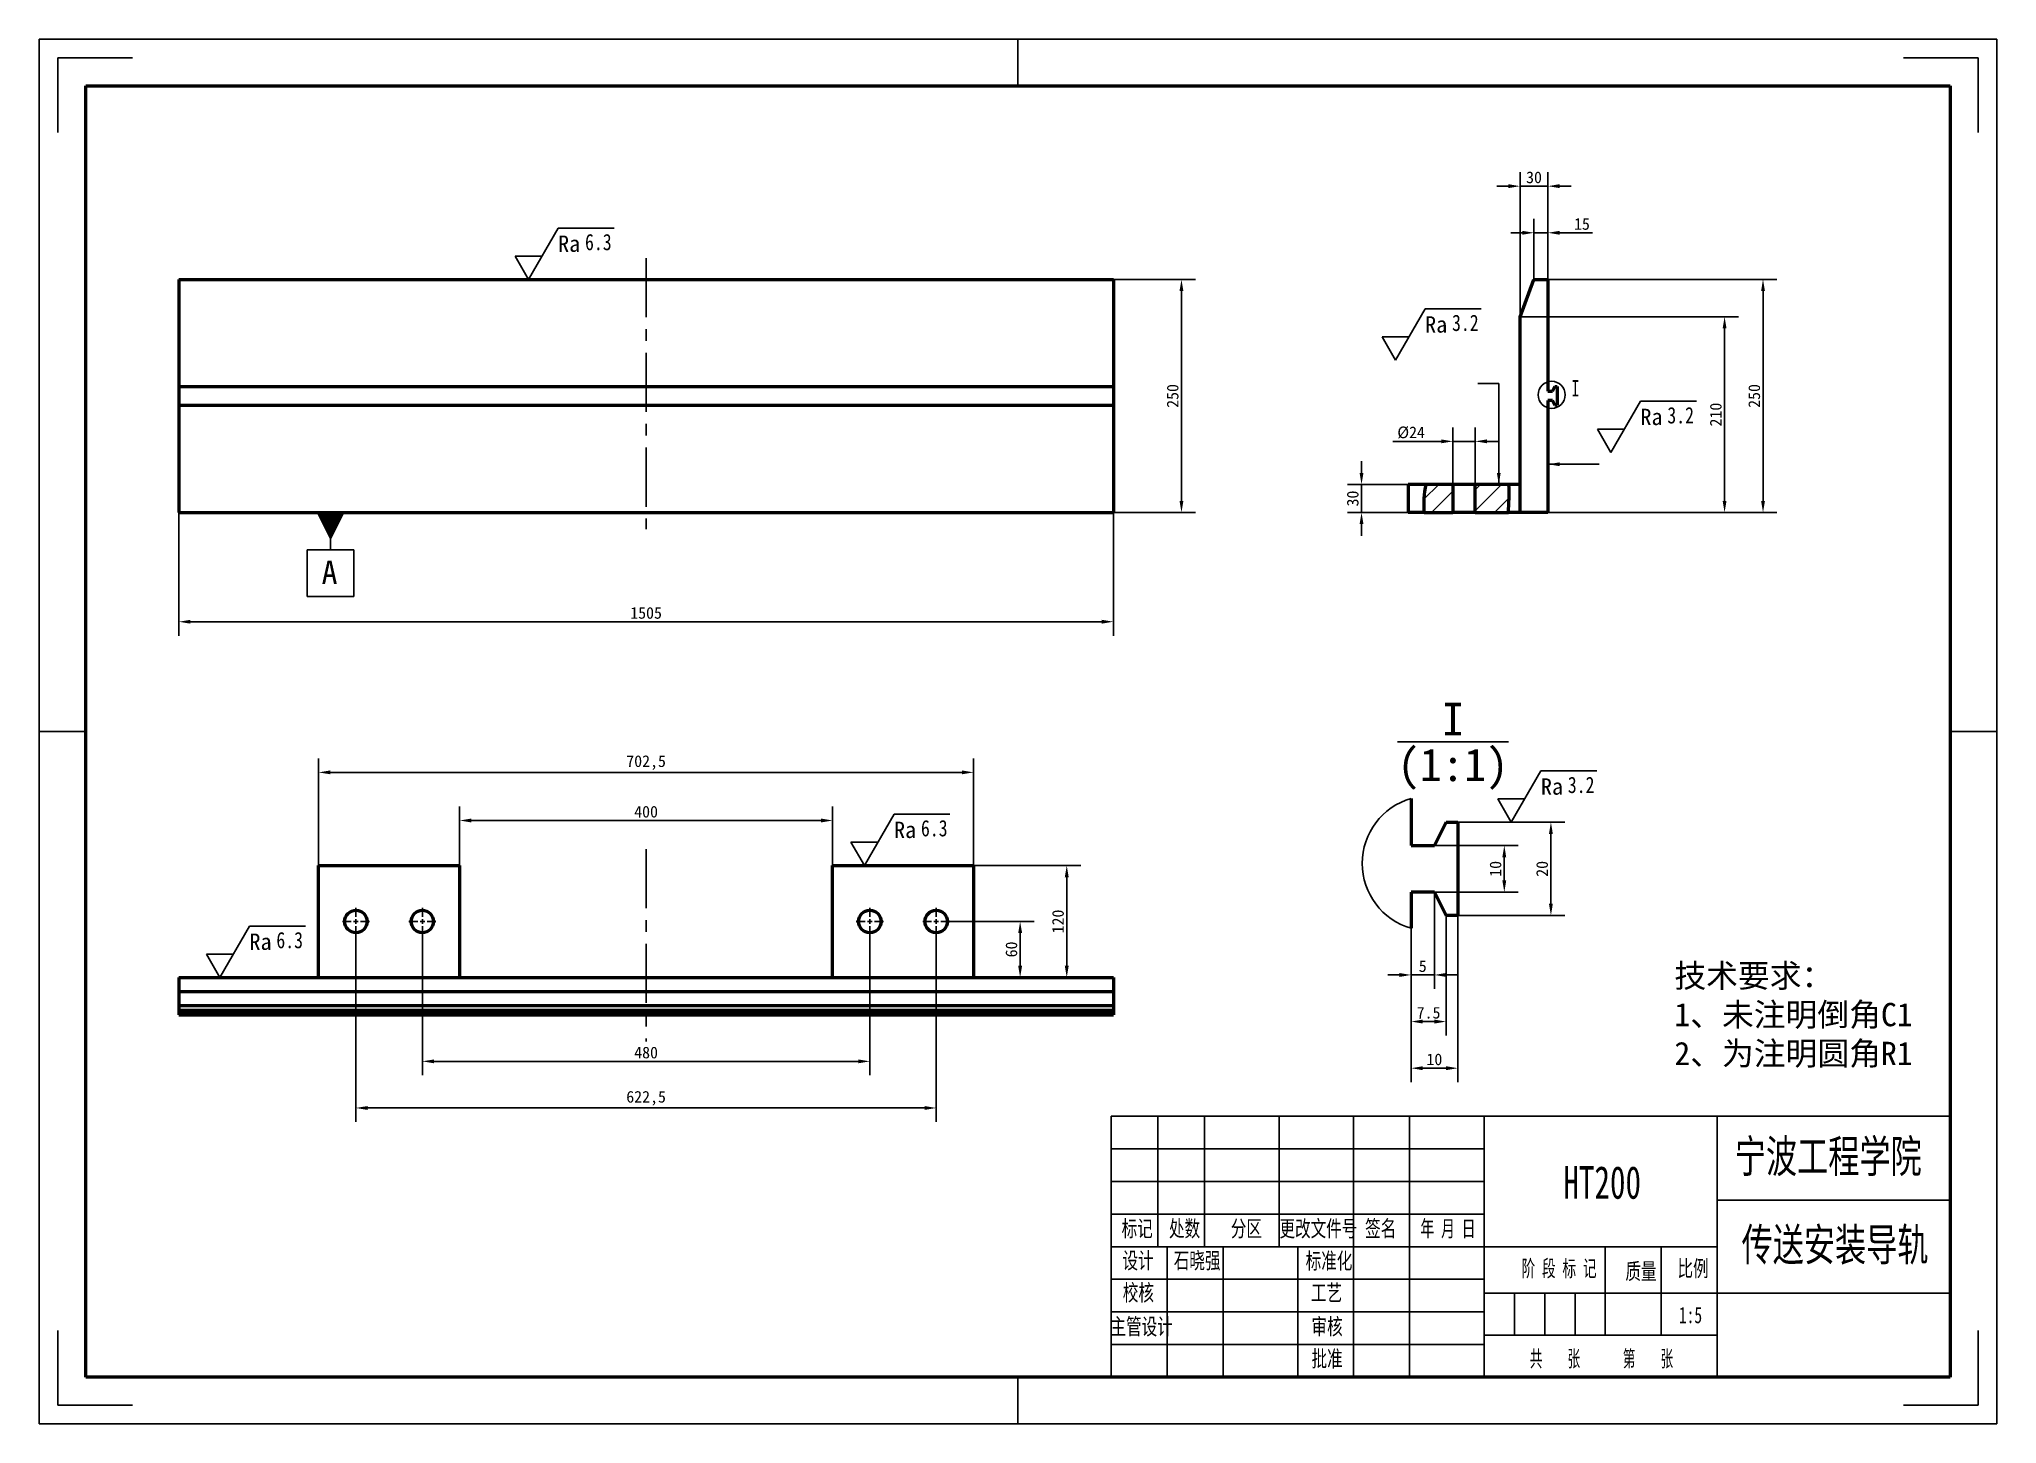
# Model space of a CAD drawing. Header units: millimetres. Extents: x 0 to 420, y 0 to 297.
import ezdxf

# ---------------------------------------------------------------- set-up
doc = ezdxf.new("R2010")
doc.units = ezdxf.units.MM
doc.header["$PDSIZE"] = -1
doc.linetypes.add('CENTERX2', pattern=[20.32, 12.7, -2.54, 2.54, -2.54])
for name, color, linetype in [('中心线', 1, 'CENTERX2'), ('剖面线', 4, 'Continuous'), ('尺寸线', 3, 'Continuous'), ('文字', 6, 'Continuous'), ('符号', 7, 'Continuous'), ('细实线', 7, 'Continuous')]:
    doc.layers.add(name, color=color, linetype=linetype)
doc.layers.add('粗实线', color=255, linetype='Continuous', lineweight=50)
doc.styles.add('SLDTEXTSTYLE0', font='TXT', dxfattribs={"width": 0.7, "bigfont": 'bigfont'})
doc.styles.add('SLDTEXTSTYLE1', font='TXT', dxfattribs={"width": 0.7})
doc.styles.add('SLDTEXTSTYLE2', font='TXT', dxfattribs={"width": 0.566667, "bigfont": 'bigfont'})
doc.styles.add('SLDTEXTSTYLE3', font='TXT', dxfattribs={"width": 0.614286, "bigfont": 'bigfont'})
doc.styles.add('SLDTEXTSTYLE4', font='TXT', dxfattribs={"width": 0.62, "bigfont": 'bigfont'})
doc.dimstyles.new('副本 ISO-25', dxfattribs={"dimtxt": 2.5, "dimasz": 2.5, "dimexe": 3, "dimexo": 0, "dimtad": 1, "dimlfac": 5, "dimtxsty": 'Standard', "dimcen": 2.5, "dimclrd": 3, "dimclre": 3, "dimclrt": 3, "dimadec": 0, "dimazin": 0, "dimtfac": 1, "dimtmove": 0, "dimatfit": 3, "dimfxl": 0, "dimarcsym": 0})

# ---------------------------------------------------------------- blocks, each defined once
blk = doc.blocks.new('SW_CENTERMARKSYMBOL_0')
at = {"layer": '中心线', "color": 0}
for p, q in [((-1, 0), (-2.9, 0)), ((0, 0), (-0.5, 0)), ((0, 1), (0, 2.9)), ((0, 0), (0, 0.5)), ((0, 0), (0, -0.5)), ((0, 0), (0.5, 0)), ((1, 0), (2.9, 0)), ((0, -1), (0, -2.9))]:
    blk.add_line(p, q, dxfattribs=at)
blk = doc.blocks.new('SW_CENTERMARKSYMBOL_1')
at = {"layer": '中心线', "color": 0}
for p, q in [((-1, 0), (-2.9, 0)), ((0, 0), (-0.5, 0)), ((0, 1), (0, 2.9)), ((0, 0), (0, 0.5)), ((0, 0), (0, -0.5)), ((0, 0), (0.5, 0)), ((1, 0), (2.9, 0)), ((0, -1), (0, -2.9))]:
    blk.add_line(p, q, dxfattribs=at)
blk = doc.blocks.new('SW_CENTERMARKSYMBOL_2')
at = {"layer": '中心线', "color": 0}
for p, q in [((-1, 0), (-2.9, 0)), ((0, 0), (-0.5, 0)), ((0, 1), (0, 2.9)), ((0, 0), (0, 0.5)), ((0, 0), (0, -0.5)), ((0, 0), (0.5, 0)), ((1, 0), (2.9, 0)), ((0, -1), (0, -2.9))]:
    blk.add_line(p, q, dxfattribs=at)
blk = doc.blocks.new('SW_CENTERMARKSYMBOL_3')
at = {"layer": '中心线', "color": 0}
for p, q in [((-1, 0), (-2.9, 0)), ((0, 0), (-0.5, 0)), ((0, 1), (0, 2.9)), ((0, 0), (0, 0.5)), ((0, 0), (0, -0.5)), ((0, 0), (0.5, 0)), ((1, 0), (2.9, 0)), ((0, -1), (0, -2.9))]:
    blk.add_line(p, q, dxfattribs=at)
blk = doc.blocks.new('*D34')
at = {"layer": 'Defpoints', "color": 0}
for p in [(29.96, 195.47), (230.46, 195.47), (230.46, 172.04)]:
    blk.add_point(p, dxfattribs=at)
at = {"layer": '尺寸线', "color": 3, "lineweight": -2}
for p, q in [((29.96, 195.47), (29.96, 169.04)), ((230.46, 195.47), (230.46, 169.04)), ((32.46, 172.04), (227.96, 172.04))]:
    blk.add_line(p, q, dxfattribs=at)
at = {"layer": '尺寸线', "color": 3}
for points in [[(32.46, 172.46), (32.46, 171.63), (29.96, 172.04)], [(227.96, 172.46), (227.96, 171.63), (230.46, 172.04)]]:
    blk.add_solid(points, dxfattribs=at)
at = {"layer": '尺寸线', "color": 3, "insert": (130.21, 173.92), "char_height": 2.5, "attachment_point": 5}
blk.add_mtext('1505', dxfattribs=at)
blk = doc.blocks.new('*D35')
at = {"layer": 'Defpoints', "color": 0}
for p in [(230.46, 245.47), (245.07, 245.47), (230.46, 195.47)]:
    blk.add_point(p, dxfattribs=at)
at = {"layer": '尺寸线', "color": 3, "lineweight": -2}
for p, q in [((230.46, 245.47), (248.07, 245.47)), ((245.07, 197.97), (245.07, 242.97)), ((230.46, 195.47), (248.07, 195.47))]:
    blk.add_line(p, q, dxfattribs=at)
at = {"layer": '尺寸线', "color": 3}
for points in [[(244.65, 242.97), (245.48, 242.97), (245.07, 245.47)], [(244.65, 197.97), (245.48, 197.97), (245.07, 195.47)]]:
    blk.add_solid(points, dxfattribs=at)
at = {"layer": '尺寸线', "color": 3, "insert": (243.19, 220.47), "char_height": 2.5, "attachment_point": 5, "rotation": 90}
blk.add_mtext('250', dxfattribs=at)
blk = doc.blocks.new('*D37')
at = {"layer": 'Defpoints', "color": 0}
for p in [(320.7, 255.47), (320.7, 245.47), (323.7, 245.47)]:
    blk.add_point(p, dxfattribs=at)
at = {"layer": '尺寸线', "color": 3, "lineweight": -2}
for p, q in [((320.7, 245.47), (320.7, 258.47)), ((323.7, 245.47), (323.7, 258.47)), ((318.2, 255.47), (315.7, 255.47)), ((320.7, 255.47), (323.7, 255.47)), ((326.2, 255.47), (333.28, 255.47))]:
    blk.add_line(p, q, dxfattribs=at)
at = {"layer": '尺寸线', "color": 3}
for points in [[(318.2, 255.89), (318.2, 255.05), (320.7, 255.47)], [(326.2, 255.89), (326.2, 255.05), (323.7, 255.47)]]:
    blk.add_solid(points, dxfattribs=at)
at = {"layer": '尺寸线', "color": 3, "insert": (330.99, 257.34), "char_height": 2.5, "attachment_point": 5}
blk.add_mtext('15', dxfattribs=at)
blk = doc.blocks.new('*D38')
at = {"layer": 'Defpoints', "color": 0}
for p in [(317.7, 265.47), (317.7, 237.47), (323.7, 237.47)]:
    blk.add_point(p, dxfattribs=at)
at = {"layer": '尺寸线', "color": 3, "lineweight": -2}
for p, q in [((315.2, 265.47), (312.7, 265.47)), ((317.7, 237.47), (317.7, 268.47)), ((323.7, 265.47), (317.7, 265.47)), ((323.7, 237.47), (323.7, 268.47)), ((326.2, 265.47), (328.7, 265.47))]:
    blk.add_line(p, q, dxfattribs=at)
at = {"layer": '尺寸线', "color": 3}
for points in [[(315.2, 265.89), (315.2, 265.05), (317.7, 265.47)], [(326.2, 265.89), (326.2, 265.05), (323.7, 265.47)]]:
    blk.add_solid(points, dxfattribs=at)
at = {"layer": '尺寸线', "color": 3, "insert": (320.7, 267.34), "char_height": 2.5, "attachment_point": 5}
blk.add_mtext('30', dxfattribs=at)
blk = doc.blocks.new('*D39')
at = {"layer": 'Defpoints', "color": 0}
for p in [(170.21, 129.41), (90.21, 119.75), (170.21, 119.75)]:
    blk.add_point(p, dxfattribs=at)
at = {"layer": '尺寸线', "color": 3, "lineweight": -2}
for p, q in [((90.21, 119.75), (90.21, 132.41)), ((170.21, 119.75), (170.21, 132.41)), ((92.71, 129.41), (167.71, 129.41))]:
    blk.add_line(p, q, dxfattribs=at)
at = {"layer": '尺寸线', "color": 3}
for points in [[(92.71, 129.83), (92.71, 128.99), (90.21, 129.41)], [(167.71, 129.83), (167.71, 128.99), (170.21, 129.41)]]:
    blk.add_solid(points, dxfattribs=at)
at = {"layer": '尺寸线', "color": 3, "insert": (130.21, 131.28), "char_height": 2.5, "attachment_point": 5}
blk.add_mtext('400', dxfattribs=at)
blk = doc.blocks.new('*D40')
at = {"layer": 'Defpoints', "color": 0}
for p in [(200.46, 139.73), (59.96, 119.75), (200.46, 119.75)]:
    blk.add_point(p, dxfattribs=at)
at = {"layer": '尺寸线', "color": 3, "lineweight": -2}
for p, q in [((59.96, 119.75), (59.96, 142.73)), ((62.46, 139.73), (197.96, 139.73)), ((200.46, 119.75), (200.46, 142.73))]:
    blk.add_line(p, q, dxfattribs=at)
at = {"layer": '尺寸线', "color": 3}
for points in [[(62.46, 140.15), (62.46, 139.32), (59.96, 139.73)], [(197.96, 140.15), (197.96, 139.32), (200.46, 139.73)]]:
    blk.add_solid(points, dxfattribs=at)
at = {"layer": '尺寸线', "color": 3, "insert": (130.21, 141.82), "char_height": 2.5, "attachment_point": 5}
blk.add_mtext('702,5', dxfattribs=at)
blk = doc.blocks.new('*D41')
at = {"layer": 'Defpoints', "color": 0}
for p in [(195.36, 107.75), (210.46, 95.75), (230.46, 95.75)]:
    blk.add_point(p, dxfattribs=at)
at = {"layer": '尺寸线', "color": 3, "lineweight": -2}
for p, q in [((195.36, 107.75), (213.46, 107.75)), ((210.46, 105.25), (210.46, 98.25)), ((230.46, 95.75), (207.46, 95.75))]:
    blk.add_line(p, q, dxfattribs=at)
at = {"layer": '尺寸线', "color": 3}
for points in [[(210.04, 105.25), (210.88, 105.25), (210.46, 107.75)], [(210.04, 98.25), (210.88, 98.25), (210.46, 95.75)]]:
    blk.add_solid(points, dxfattribs=at)
at = {"layer": '尺寸线', "color": 3, "insert": (208.59, 101.75), "char_height": 2.5, "attachment_point": 5, "rotation": 90}
blk.add_mtext('60', dxfattribs=at)
blk = doc.blocks.new('*D42')
at = {"layer": 'Defpoints', "color": 0}
for p in [(200.46, 119.75), (220.46, 95.75), (230.46, 95.75)]:
    blk.add_point(p, dxfattribs=at)
at = {"layer": '尺寸线', "color": 3, "lineweight": -2}
for p, q in [((200.46, 119.75), (223.46, 119.75)), ((220.46, 117.25), (220.46, 98.25)), ((230.46, 95.75), (217.46, 95.75))]:
    blk.add_line(p, q, dxfattribs=at)
at = {"layer": '尺寸线', "color": 3}
for points in [[(220.04, 117.25), (220.88, 117.25), (220.46, 119.75)], [(220.04, 98.25), (220.88, 98.25), (220.46, 95.75)]]:
    blk.add_solid(points, dxfattribs=at)
at = {"layer": '尺寸线', "color": 3, "insert": (218.59, 107.75), "char_height": 2.5, "attachment_point": 5, "rotation": 90}
blk.add_mtext('120', dxfattribs=at)
blk = doc.blocks.new('*D43')
at = {"layer": 'Defpoints', "color": 0}
for p in [(82.21, 104.85), (178.21, 104.85), (178.21, 77.75)]:
    blk.add_point(p, dxfattribs=at)
at = {"layer": '尺寸线', "color": 3, "lineweight": -2}
for p, q in [((82.21, 104.85), (82.21, 74.75)), ((178.21, 104.85), (178.21, 74.75)), ((84.71, 77.75), (175.71, 77.75))]:
    blk.add_line(p, q, dxfattribs=at)
at = {"layer": '尺寸线', "color": 3}
for points in [[(84.71, 78.16), (84.71, 77.33), (82.21, 77.75)], [(175.71, 78.16), (175.71, 77.33), (178.21, 77.75)]]:
    blk.add_solid(points, dxfattribs=at)
at = {"layer": '尺寸线', "color": 3, "insert": (130.21, 79.62), "char_height": 2.5, "attachment_point": 5}
blk.add_mtext('480', dxfattribs=at)
blk = doc.blocks.new('*D44')
at = {"layer": 'Defpoints', "color": 0}
for p in [(67.96, 104.85), (192.46, 104.85), (192.46, 67.75)]:
    blk.add_point(p, dxfattribs=at)
at = {"layer": '尺寸线', "color": 3, "lineweight": -2}
for p, q in [((67.96, 104.85), (67.96, 64.75)), ((192.46, 104.85), (192.46, 64.75)), ((70.46, 67.75), (189.96, 67.75))]:
    blk.add_line(p, q, dxfattribs=at)
at = {"layer": '尺寸线', "color": 3}
for points in [[(70.46, 68.16), (70.46, 67.33), (67.96, 67.75)], [(189.96, 68.16), (189.96, 67.33), (192.46, 67.75)]]:
    blk.add_solid(points, dxfattribs=at)
at = {"layer": '尺寸线', "color": 3, "insert": (130.21, 69.83), "char_height": 2.5, "attachment_point": 5}
blk.add_mtext('622,5', dxfattribs=at)
blk = doc.blocks.new('*D45')
at = {"layer": 'Defpoints', "color": 0}
for p in [(283.7, 201.47), (293.7, 201.47), (293.7, 195.47)]:
    blk.add_point(p, dxfattribs=at)
at = {"layer": '尺寸线', "color": 3, "lineweight": -2}
for p, q in [((283.7, 203.97), (283.7, 206.47)), ((293.7, 201.47), (280.7, 201.47)), ((283.7, 195.47), (283.7, 201.47)), ((293.7, 195.47), (280.7, 195.47)), ((283.7, 192.97), (283.7, 190.47))]:
    blk.add_line(p, q, dxfattribs=at)
at = {"layer": '尺寸线', "color": 3}
for points in [[(283.28, 203.97), (284.11, 203.97), (283.7, 201.47)], [(283.28, 192.97), (284.11, 192.97), (283.7, 195.47)]]:
    blk.add_solid(points, dxfattribs=at)
at = {"layer": '尺寸线', "color": 3, "insert": (281.82, 198.47), "char_height": 2.5, "attachment_point": 5, "rotation": 90}
blk.add_mtext('30', dxfattribs=at)
blk = doc.blocks.new('*D46')
at = {"layer": 'Defpoints', "color": 0}
for p in [(308.1, 210.73), (303.3, 201.47), (308.1, 201.47)]:
    blk.add_point(p, dxfattribs=at)
at = {"layer": '尺寸线', "color": 3, "lineweight": -2}
for p, q in [((300.8, 210.73), (290.38, 210.73)), ((303.3, 201.47), (303.3, 213.73)), ((308.1, 210.73), (303.3, 210.73)), ((308.1, 201.47), (308.1, 213.73)), ((310.6, 210.73), (313.1, 210.73))]:
    blk.add_line(p, q, dxfattribs=at)
at = {"layer": '尺寸线', "color": 3}
for points in [[(300.8, 211.15), (300.8, 210.32), (303.3, 210.73)], [(310.6, 211.15), (310.6, 210.32), (308.1, 210.73)]]:
    blk.add_solid(points, dxfattribs=at)
at = {"layer": '尺寸线', "color": 3, "insert": (294.34, 212.61), "char_height": 2.5, "attachment_point": 5}
blk.add_mtext('%%C24', dxfattribs=at)
blk = doc.blocks.new('*D47')
at = {"layer": 'Defpoints', "color": 0}
for p in [(317.7, 237.47), (361.59, 237.47), (323.7, 195.47)]:
    blk.add_point(p, dxfattribs=at)
at = {"layer": '尺寸线', "color": 3, "lineweight": -2}
for p, q in [((317.7, 237.47), (364.59, 237.47)), ((361.59, 197.97), (361.59, 234.97)), ((323.7, 195.47), (364.59, 195.47))]:
    blk.add_line(p, q, dxfattribs=at)
at = {"layer": '尺寸线', "color": 3}
for points in [[(361.17, 234.97), (362, 234.97), (361.59, 237.47)], [(361.17, 197.97), (362, 197.97), (361.59, 195.47)]]:
    blk.add_solid(points, dxfattribs=at)
at = {"layer": '尺寸线', "color": 3, "insert": (359.71, 216.47), "char_height": 2.5, "attachment_point": 5, "rotation": 90}
blk.add_mtext('210', dxfattribs=at)
blk = doc.blocks.new('*D48')
at = {"layer": 'Defpoints', "color": 0}
for p in [(323.7, 245.47), (369.83, 245.47), (323.7, 195.47)]:
    blk.add_point(p, dxfattribs=at)
at = {"layer": '尺寸线', "color": 3, "lineweight": -2}
for p, q in [((323.7, 245.47), (372.83, 245.47)), ((369.83, 197.97), (369.83, 242.97)), ((323.7, 195.47), (372.83, 195.47))]:
    blk.add_line(p, q, dxfattribs=at)
at = {"layer": '尺寸线', "color": 3}
for points in [[(369.42, 242.97), (370.25, 242.97), (369.83, 245.47)], [(369.42, 197.97), (370.25, 197.97), (369.83, 195.47)]]:
    blk.add_solid(points, dxfattribs=at)
at = {"layer": '尺寸线', "color": 3, "insert": (367.96, 220.47), "char_height": 2.5, "attachment_point": 5, "rotation": 90}
blk.add_mtext('250', dxfattribs=at)
blk = doc.blocks.new('新块')
at = {"layer": '尺寸线'}
for p, q in [((2.5, 9), (-2.5, 9)), ((-2.5, 9), (-2.5, 4)), ((2.5, 4), (2.5, 9)), ((-2.5, 4), (2.5, 4)), ((0, 4), (0, 3)), ((0, 3), (0, 0))]:
    blk.add_line(p, q, dxfattribs=at)
blk.add_lwpolyline([(0, 0, 3, 0, 0), (0, 3, 0, 0, 0)], format="xyseb", dxfattribs=at)
blk = doc.blocks.new('biamancucaodu')
at = {"layer": '符号'}
for p, q in [((0, 0), (6.35, 11)), ((6.35, 11), (18.35, 11)), ((-2.89, 5), (2.89, 5)), ((-2.89, 5), (2.89, 5)), ((-2.89, 5), (0, 0))]:
    blk.add_line(p, q, dxfattribs=at)
at = {"layer": '符号', "insert": (6.35, 9.41), "char_height": 3.5, "attachment_point": 1}
blk.add_mtext_dynamic_manual_height_columns('Ra', width=13.1483, gutter_width=25, heights=[0], dxfattribs=at)
at = {"layer": '符号', "width": 0.8}
blk.add_attdef('RA', (12.13, 6.26), '', height=3.5, dxfattribs=at)
blk = doc.blocks.new('*D51')
at = {"layer": 'Defpoints', "color": 0}
for p in [(299.33, 114.04), (294.33, 106.28), (299.33, 96.28)]:
    blk.add_point(p, dxfattribs=at)
at = {"layer": '尺寸线', "color": 3, "lineweight": -2}
for p, q in [((299.33, 114.04), (299.33, 93.28)), ((294.33, 106.28), (294.33, 93.28)), ((291.83, 96.28), (289.33, 96.28)), ((294.33, 96.28), (299.33, 96.28)), ((301.83, 96.28), (304.33, 96.28))]:
    blk.add_line(p, q, dxfattribs=at)
at = {"layer": '尺寸线', "color": 3}
for points in [[(291.83, 96.7), (291.83, 95.86), (294.33, 96.28)], [(301.83, 96.7), (301.83, 95.86), (299.33, 96.28)]]:
    blk.add_solid(points, dxfattribs=at)
at = {"layer": '尺寸线', "color": 3, "insert": (296.83, 98.16), "char_height": 2.5, "attachment_point": 5}
blk.add_mtext('5', dxfattribs=at)
blk = doc.blocks.new('*D52')
at = {"layer": 'Defpoints', "color": 0}
for p in [(294.33, 106.28), (301.83, 109.04), (301.83, 86.28)]:
    blk.add_point(p, dxfattribs=at)
at = {"layer": '尺寸线', "color": 3, "lineweight": -2}
for p, q in [((294.33, 106.28), (294.33, 83.28)), ((301.83, 109.04), (301.83, 83.28)), ((296.83, 86.28), (299.33, 86.28))]:
    blk.add_line(p, q, dxfattribs=at)
at = {"layer": '尺寸线', "color": 3}
for points in [[(296.83, 86.7), (296.83, 85.86), (294.33, 86.28)], [(299.33, 86.7), (299.33, 85.86), (301.83, 86.28)]]:
    blk.add_solid(points, dxfattribs=at)
at = {"layer": '尺寸线', "color": 3, "insert": (298.08, 88.16), "char_height": 2.5, "attachment_point": 5}
blk.add_mtext('7.5', dxfattribs=at)
blk = doc.blocks.new('*D53')
at = {"layer": 'Defpoints', "color": 0}
for p in [(294.33, 106.28), (304.33, 109.04), (294.33, 76.28)]:
    blk.add_point(p, dxfattribs=at)
at = {"layer": '尺寸线', "color": 3, "lineweight": -2}
for p, q in [((294.33, 106.28), (294.33, 73.28)), ((304.33, 109.04), (304.33, 73.28)), ((301.83, 76.28), (296.83, 76.28))]:
    blk.add_line(p, q, dxfattribs=at)
at = {"layer": '尺寸线', "color": 3}
for points in [[(296.83, 76.7), (296.83, 75.86), (294.33, 76.28)], [(301.83, 76.7), (301.83, 75.86), (304.33, 76.28)]]:
    blk.add_solid(points, dxfattribs=at)
at = {"layer": '尺寸线', "color": 3, "insert": (299.33, 78.16), "char_height": 2.5, "attachment_point": 5}
blk.add_mtext('10', dxfattribs=at)
blk = doc.blocks.new('*D54')
at = {"layer": 'Defpoints', "color": 0}
for p in [(299.33, 124.04), (299.33, 114.04), (314.33, 114.04)]:
    blk.add_point(p, dxfattribs=at)
at = {"layer": '尺寸线', "color": 3, "lineweight": -2}
for p, q in [((299.33, 124.04), (317.33, 124.04)), ((314.33, 121.54), (314.33, 116.54)), ((299.33, 114.04), (317.33, 114.04))]:
    blk.add_line(p, q, dxfattribs=at)
at = {"layer": '尺寸线', "color": 3}
for points in [[(313.91, 121.54), (314.74, 121.54), (314.33, 124.04)], [(313.91, 116.54), (314.74, 116.54), (314.33, 114.04)]]:
    blk.add_solid(points, dxfattribs=at)
at = {"layer": '尺寸线', "color": 3, "insert": (312.45, 119.04), "char_height": 2.5, "attachment_point": 5, "rotation": 90}
blk.add_mtext('10', dxfattribs=at)
blk = doc.blocks.new('*D55')
at = {"layer": 'Defpoints', "color": 0}
for p in [(304.33, 129.04), (304.33, 109.04), (324.33, 109.04)]:
    blk.add_point(p, dxfattribs=at)
at = {"layer": '尺寸线', "color": 3, "lineweight": -2}
for p, q in [((304.33, 129.04), (327.33, 129.04)), ((324.33, 126.54), (324.33, 111.54)), ((304.33, 109.04), (327.33, 109.04))]:
    blk.add_line(p, q, dxfattribs=at)
at = {"layer": '尺寸线', "color": 3}
for points in [[(323.91, 126.54), (324.74, 126.54), (324.33, 129.04)], [(323.91, 111.54), (324.74, 111.54), (324.33, 109.04)]]:
    blk.add_solid(points, dxfattribs=at)
at = {"layer": '尺寸线', "color": 3, "insert": (322.45, 119.04), "char_height": 2.5, "attachment_point": 5, "rotation": 90}
blk.add_mtext('20', dxfattribs=at)

msp = doc.modelspace()

# ---------------------------------------------------------------- hatches: boundary and pattern name
at = {"layer": '剖面线'}
h = msp.add_hatch(dxfattribs=at)
h.set_pattern_fill('ANSI31', color=256, angle=3e-322, style=0)
edge = h.paths.add_edge_path(flags=0)
edge.add_line((303.2979, 201.4696), (297.4622, 201.4696))
edge.add_spline(control_points=[(297.4622, 201.4696), (297.3274, 200.7341), (297.0581, 198.7785), (297.0185, 196.696), (297.152, 195.4696)], knot_values=[0.38667734, 0.38667734, 0.38667734, 0.38667734, 0.41833113, 0.46902673, 0.46902673, 0.46902673, 0.46902673], weights=[1, 1, 1, 1, 1], degree=3, periodic=0)
edge.add_line((297.152, 195.4696), (303.2979, 195.4696))
edge.add_line((303.2979, 195.4696), (303.2979, 201.4696))
h = msp.add_hatch(dxfattribs=at)
h.set_pattern_fill('ANSI31', color=256, angle=3e-322, style=0)
edge = h.paths.add_edge_path(flags=0)
edge.add_spline(control_points=[(297.4622, 201.4696), (297.3274, 200.7341), (297.0581, 198.7785), (297.0185, 196.696), (297.152, 195.4696)], knot_values=[0.38667734, 0.38667734, 0.38667734, 0.38667734, 0.41833113, 0.46902673, 0.46902673, 0.46902673, 0.46902673], weights=[1, 1, 1, 1, 1], degree=3, periodic=0)
edge.add_spline(control_points=[(297.152, 195.4696), (297.0185, 196.696), (297.0581, 198.7785), (297.3274, 200.7341), (297.4622, 201.4696)], knot_values=[0.53097327, 0.53097327, 0.53097327, 0.53097327, 0.58166887, 0.61332266, 0.61332266, 0.61332266, 0.61332266], weights=[1, 1, 1, 1, 1], degree=3, periodic=0)
h = msp.add_hatch(dxfattribs=at)
h.set_pattern_fill('ANSI31', color=256, angle=3e-322, style=0)
edge = h.paths.add_edge_path(flags=0)
edge.add_line((315.3163, 201.4696), (308.0979, 201.4696))
edge.add_line((308.0979, 201.4696), (308.0979, 195.4696))
edge.add_line((308.0979, 195.4696), (315.2087, 195.4696))
edge.add_spline(control_points=[(315.2087, 195.4696), (315.2318, 195.8644), (315.3358, 198.0047), (315.4292, 199.9241), (315.3163, 201.4696)], knot_values=[0.85507482, 0.85507482, 0.85507482, 0.85507482, 0.870356, 0.93845159, 0.93845159, 0.93845159, 0.93845159], weights=[1, 1, 1, 1, 1], degree=3, periodic=0)
h = msp.add_hatch(dxfattribs=at)
h.set_pattern_fill('ANSI31', color=256, angle=3e-322, style=0)
edge = h.paths.add_edge_path(flags=0)
edge.add_spline(control_points=[(315.3163, 201.4696), (315.4292, 199.9241), (315.3358, 198.0047), (315.2318, 195.8644), (315.2087, 195.4696)], knot_values=[0.06154841, 0.06154841, 0.06154841, 0.06154841, 0.129644, 0.14492518, 0.14492518, 0.14492518, 0.14492518], weights=[1, 1, 1, 1, 1], degree=3, periodic=0)
edge.add_spline(control_points=[(315.2087, 195.4696), (315.2318, 195.8644), (315.3358, 198.0047), (315.4292, 199.9241), (315.3163, 201.4696)], knot_values=[0.85507482, 0.85507482, 0.85507482, 0.85507482, 0.870356, 0.93845159, 0.93845159, 0.93845159, 0.93845159], weights=[1, 1, 1, 1, 1], degree=3, periodic=0)

# ---------------------------------------------------------------- linework, layer by layer
msp.add_circle((324.5032, 220.7047), 2.9009)
msp.add_arc((298.3538, 120.2157), 14.5044, 106.116611, 253.883389)
at = {"layer": '中心线'}
for p, q in [((130.2103, 250.0551), (130.2103, 191.8981)), ((130.2103, 123.2895), (130.2103, 82.0406))]:
    msp.add_line(p, q, dxfattribs=at)
at = {"layer": '粗实线'}
for p, q in [((9.9986, 9.998), (9.9986, 286.998)), ((9.9986, 286.998), (409.9986, 286.998)), ((353.9986, 286.998), (409.9986, 286.998)), ((409.9986, 286.998), (409.9986, 9.998)), ((409.9986, 286.998), (409.9986, 106.998)), ((29.9603, 245.4696), (230.4603, 245.4696)), ((29.9603, 245.4696), (29.9603, 222.4696)), ((230.4603, 245.4696), (230.4603, 222.4696)), ((317.6979, 237.4696), (320.6979, 245.4696)), ((320.6979, 245.4696), (323.6979, 245.4696)), ((323.6979, 245.4696), (323.6979, 221.4696)), ((317.6979, 195.4696), (317.6979, 237.4696)), ((29.9603, 222.4696), (29.9603, 218.4696)), ((29.9603, 222.4696), (230.4603, 222.4696)), ((29.9603, 218.4696), (230.4603, 218.4696)), ((29.9603, 218.4696), (29.9603, 195.4696)), ((230.4603, 222.4696), (230.4603, 218.4696)), ((230.4603, 218.4696), (230.4603, 195.4696)), ((323.6979, 221.4696), (324.6979, 221.4696)), ((324.6979, 219.4696), (323.6979, 219.4696)), ((323.6979, 219.4696), (323.6979, 195.4696)), ((324.6979, 221.4696), (325.1979, 222.4696)), ((325.1979, 218.4696), (324.6979, 219.4696)), ((325.1979, 222.4696), (325.6979, 222.4696)), ((325.6979, 218.4696), (325.1979, 218.4696)), ((325.6979, 222.4696), (325.6979, 218.4696)), ((297.4622, 201.4696), (293.6979, 201.4696)), ((293.6979, 201.4696), (293.6979, 195.4696)), ((303.2979, 201.4696), (297.4622, 201.4696)), ((303.2979, 201.4696), (303.2979, 195.4696)), ((308.0979, 201.4696), (303.2979, 201.4696)), ((308.0979, 195.4696), (308.0979, 201.4696)), ((315.3163, 201.4696), (308.0979, 201.4696)), ((317.6979, 201.4696), (315.3163, 201.4696)), ((29.9603, 195.4696), (230.4603, 195.4696)), ((297.152, 195.4696), (293.6979, 195.4696)), ((297.152, 195.4696), (303.2979, 195.4696)), ((308.0979, 195.4696), (303.2979, 195.4696)), ((308.0979, 195.4696), (315.2087, 195.4696)), ((317.6979, 195.4696), (315.2087, 195.4696)), ((323.6979, 195.4696), (317.6979, 195.4696)), ((294.3275, 134.1501), (294.3275, 124.0405)), ((299.3275, 124.0405), (301.8275, 129.0405)), ((301.8275, 129.0405), (304.3275, 129.0405)), ((304.3275, 129.0405), (304.3275, 109.0405)), ((294.3275, 124.0405), (299.3275, 124.0405)), ((59.9603, 95.7478), (59.9603, 119.7478)), ((59.9603, 119.7478), (90.2103, 119.7478)), ((90.2103, 119.7478), (90.2103, 95.7478)), ((170.2103, 95.7478), (170.2103, 119.7478)), ((170.2103, 119.7478), (200.4603, 119.7478)), ((200.4603, 119.7478), (200.4603, 95.7478)), ((299.3275, 114.0405), (294.3275, 114.0405)), ((294.3275, 114.0405), (294.3275, 106.2813)), ((301.8275, 109.0405), (299.3275, 114.0405)), ((304.3275, 109.0405), (301.8275, 109.0405)), ((29.9603, 95.7478), (29.9603, 92.7478)), ((29.9603, 95.7478), (230.4603, 95.7478)), ((29.9603, 92.7478), (230.4603, 92.7478)), ((29.9603, 92.7478), (29.9603, 89.7478)), ((230.4603, 95.7478), (230.4603, 92.7478)), ((230.4603, 92.7478), (230.4603, 89.7478)), ((29.9603, 89.7478), (230.4603, 89.7478)), ((29.9603, 89.7478), (29.9603, 88.7478)), ((29.9603, 88.7478), (230.4603, 88.7478)), ((29.9603, 88.7478), (29.9603, 88.2478)), ((29.9603, 88.2478), (230.4603, 88.2478)), ((29.9603, 88.2478), (29.9603, 87.7478)), ((230.4603, 89.7478), (230.4603, 88.7478)), ((230.4603, 88.7478), (230.4603, 88.2478)), ((230.4603, 88.2478), (230.4603, 87.7478)), ((29.9603, 87.7478), (230.4603, 87.7478)), ((409.9986, 9.998), (9.9986, 9.998)), ((409.9986, 9.998), (229.9986, 9.998))]:
    msp.add_line(p, q, dxfattribs=at)
for centre in [(67.9603, 107.7478), (82.2103, 107.7478), (178.2103, 107.7478), (192.4603, 107.7478)]:
    msp.add_circle(centre, 2.4, dxfattribs=at)
for centre, radius, start, end in [((318.7252, 197.3623), 21.656, 169.066982, 185.013933), ((263.2015, 199.404), 52.1558, 355.673737, 2.269746)]:
    msp.add_arc(centre, radius, start, end, dxfattribs=at)
at = {"layer": '细实线'}
for p, q in [((-0.0014, -0.002), (-0.0014, 296.998)), ((-0.0014, 296.998), (419.9986, 296.998)), ((209.9986, 286.998), (209.9986, 296.998)), ((419.9986, 296.998), (419.9986, -0.002)), ((3.9986, 292.998), (3.9986, 276.998)), ((3.9986, 292.998), (19.9986, 292.998)), ((415.9986, 292.998), (399.9986, 292.998)), ((415.9986, 292.998), (415.9986, 276.998)), ((-0.0014, 148.498), (9.9986, 148.498)), ((409.9986, 148.498), (419.9986, 148.498)), ((229.9986, 65.998), (409.9986, 65.998)), ((229.9986, 9.998), (229.9986, 65.998)), ((239.9986, 65.998), (239.9986, 37.998)), ((249.9986, 65.998), (249.9986, 37.998)), ((265.9986, 65.998), (265.9986, 37.998)), ((281.9986, 65.998), (281.9986, 37.998)), ((293.9986, 65.998), (293.9986, 9.998)), ((309.9986, 65.998), (309.9986, 9.998)), ((359.9986, 9.998), (359.9986, 65.998)), ((409.9986, 65.998), (409.9986, 9.998)), ((229.9986, 58.998), (309.9986, 58.998)), ((229.9986, 51.998), (309.9986, 51.998)), ((359.9986, 47.998), (409.9986, 47.998)), ((229.9986, 44.998), (309.9986, 44.998)), ((229.9986, 37.998), (359.9986, 37.998)), ((241.9986, 37.998), (241.9986, 9.998)), ((253.9986, 37.998), (253.9986, 9.998)), ((269.9986, 37.998), (269.9986, 9.998)), ((281.9986, 37.998), (281.9986, 9.998)), ((335.9986, 18.998), (335.9986, 37.998)), ((347.9986, 18.998), (347.9986, 37.998)), ((229.9986, 30.998), (309.9986, 30.998)), ((309.9986, 27.998), (359.9986, 27.998)), ((316.4986, 27.998), (316.4986, 18.998)), ((322.9986, 27.998), (322.9986, 18.998)), ((329.4986, 27.998), (329.4986, 18.998)), ((359.9986, 27.998), (409.9986, 27.998)), ((229.9986, 23.998), (309.9986, 23.998)), ((3.9986, 3.998), (3.9986, 19.998)), ((229.9986, 16.998), (309.9986, 16.998)), ((309.9986, 18.998), (359.9986, 18.998)), ((415.9986, 3.998), (415.9986, 19.998)), ((209.9986, -0.002), (209.9986, 9.998)), ((3.9986, 3.998), (19.9986, 3.998)), ((415.9986, 3.998), (399.9986, 3.998)), ((419.9986, -0.002), (-0.0014, -0.002))]:
    msp.add_line(p, q, dxfattribs=at)

# ---------------------------------------------------------------- block references
at = {"layer": '中心线'}
for name, p in [('SW_CENTERMARKSYMBOL_3', (67.9603, 107.7478)), ('SW_CENTERMARKSYMBOL_2', (82.2103, 107.7478)), ('SW_CENTERMARKSYMBOL_1', (178.2103, 107.7478)), ('SW_CENTERMARKSYMBOL_0', (192.4603, 107.7478))]:
    msp.add_blockref(name, p, dxfattribs=at)
at = {"layer": '尺寸线'}
for p, values in [((104.9774, 245.4696), {'RA': '6.3'}), ((290.9833, 228.1483), {'RA': '3.2'}), ((337.1783, 208.3217), {'RA': '3.2'}), ((315.8275, 129.0405), {'RA': '3.2'}), ((177.0471, 119.7478), {'RA': '6.3'}), ((38.7591, 95.7478), {'RA': '6.3'})]:
    msp.add_blockref('biamancucaodu', p, dxfattribs=at).add_auto_attribs(values)
at = {"layer": '尺寸线', "xscale": 2, "yscale": 2, "zscale": 2, "rotation": 180}
msp.add_blockref('新块', (62.5071, 195.4696), dxfattribs=at)

# ---------------------------------------------------------------- texts
at = {"layer": '尺寸线', "insert": (60.5972, 185.1471), "char_height": 5, "attachment_point": 1}
msp.add_mtext_dynamic_manual_height_columns('A', width=12.243751, gutter_width=25, heights=[0], dxfattribs=at)
at = {"layer": '文字'}
for s, insert, char_height, attachment_point, style in [('I', (328.7509, 223.8688), 3.5, 1, 'SLDTEXTSTYLE1'), ('{\\fFangSong_GB2312|b0|i0|c134|p49;宁波工程学院}', (383.8296, 60.8881), 7, 2, 'SLDTEXTSTYLE0'), ('{\\fFangSong_GB2312|b0|i0|c134|p49;HT200}', (335.3324, 55.2826), 7, 2, 'SLDTEXTSTYLE1'), ('{\\fFangSong_GB2312|b0|i0|c134|p49;标记}', (235.573, 43.6375), 3.5, 2, 'SLDTEXTSTYLE0'), ('{\\fFangSong_GB2312|b0|i0|c134|p49;处数}', (245.7293, 43.6375), 3.5, 2, 'SLDTEXTSTYLE0'), ('{\\fFangSong_GB2312|b0|i0|c134|p49;分区}', (258.997, 43.6375), 3.5, 2, 'SLDTEXTSTYLE0'), ('{\\fFangSong_GB2312|b0|i0|c134|p49;更改文件号}', (274.4539, 43.6375), 3.5, 2, 'SLDTEXTSTYLE0'), ('{\\fFangSong_GB2312|b0|i0|c134|p49;签名}', (287.8081, 43.6375), 3.5, 2, 'SLDTEXTSTYLE0'), ('{\\fFangSong_GB2312|b0|i0|c134|p49;年 月 日}', (302.2409, 43.6375), 3.5, 2, 'SLDTEXTSTYLE4'), ('{\\fFangSong_GB2312|b0|i0|c134|p49;传送安装导轨}', (385.2802, 41.9455), 7, 2, 'SLDTEXTSTYLE0'), ('{\\fFangSong_GB2312|b0|i0|c134|p49;设计}', (235.7588, 36.7785), 3.5, 2, 'SLDTEXTSTYLE0'), ('{\\fFangSong_GB2312|b0|i0|c134|p49;石晓强}', (248.4319, 36.7785), 3.5, 2, 'SLDTEXTSTYLE0'), ('{\\fFangSong_GB2312|b0|i0|c134|p49;标准化}', (276.7252, 36.712), 3.5, 2, 'SLDTEXTSTYLE0'), ('{\\fFangSong_GB2312|b0|i0|c134|p49;阶 段 标 记}', (326.0746, 35.0884), 3.5, 2, 'SLDTEXTSTYLE3'), ('{\\fFangSong_GB2312|b0|i0|c134|p49;质量}', (343.6515, 34.4796), 3.5, 2, 'SLDTEXTSTYLE0'), ('{\\fFangSong_GB2312|b0|i0|c134|p49;比例}', (354.8285, 35.0884), 3.5, 2, 'SLDTEXTSTYLE0'), ('{\\fFangSong_GB2312|b0|i0|c134|p49;校核}', (235.8306, 29.8993), 3.5, 2, 'SLDTEXTSTYLE0'), ('{\\fFangSong_GB2312|b0|i0|c134|p49;工艺}', (276.1978, 29.8629), 3.5, 2, 'SLDTEXTSTYLE0'), ('{\\fFangSong_GB2312|b0|i0|c134|p49;主管设计}', (236.5177, 22.6196), 3.5, 2, 'SLDTEXTSTYLE0'), ('{\\fFangSong_GB2312|b0|i0|c134|p49;审核}', (276.3104, 22.6196), 3.5, 2, 'SLDTEXTSTYLE0'), ('{\\fFangSong_GB2312|b0|i0|c134|p49;1:5}', (354.2743, 25.0819), 3.5, 2, 'SLDTEXTSTYLE1'), ('{\\fFangSong_GB2312|b0|i0|c134|p49;批准}', (276.3104, 15.7432), 3.5, 2, 'SLDTEXTSTYLE0'), ('{\\fFangSong_GB2312|b0|i0|c134|p49;共    张}', (325.1996, 15.7518), 3.5, 2, 'SLDTEXTSTYLE2'), ('{\\fFangSong_GB2312|b0|i0|c134|p49;第    张}', (345.1572, 15.7518), 3.5, 2, 'SLDTEXTSTYLE2')]:
    msp.add_mtext(s, dxfattribs=dict(at, insert=insert, char_height=char_height, attachment_point=attachment_point, style=style))
at = {"layer": '文字', "attachment_point": 1}
for s, width, insert, char_height in [('\\A1;{\\H0.7x;\\SI/(1:1);}', 19.993976, (291.405, 154.6642), 10), ('{\\fFangSong_GB2312|b0|i0|c134|p49;技术要求：\\P1、未注明倒角C1\\P2、为注明圆角R1}', 54.021302, (350.8111, 98.6135), 5)]:
    msp.add_mtext_dynamic_manual_height_columns(s, width=width, gutter_width=25, heights=[0], dxfattribs=dict(at, insert=insert, char_height=char_height))

# ---------------------------------------------------------------- dimensions: what is measured, and where the dimension line sits
at = {"layer": '尺寸线'}
for base, p1, p2, picture, middle in [((317.6979, 265.4696), (323.6979, 237.4696), (317.6979, 237.4696), '*D38', (320.6979, 267.3446)), ((200.4603, 139.7327), (59.9603, 119.7478), (200.4603, 119.7478), '*D40', (130.2103, 141.816)), ((170.2103, 129.4097), (90.2103, 119.7478), (170.2103, 119.7478), '*D39', (130.2103, 131.2847)), ((192.4603, 67.7478), (67.9603, 104.8478), (192.4603, 104.8478), '*D44', (130.2103, 69.8311)), ((178.2103, 77.7478), (82.2103, 104.8478), (178.2103, 104.8478), '*D43', (130.2103, 79.6228))]:
    dim = msp.add_linear_dim(base=base, p1=p1, p2=p2, dimstyle='副本 ISO-25', dxfattribs=at)
    dim.commit()
    dim.dimension.update_dxf_attribs({"geometry": picture, "text_midpoint": middle})
dim = msp.add_linear_dim(base=(320.6979, 255.4696), p1=(323.6979, 245.4696), p2=(320.6979, 245.4696), dimstyle='副本 ISO-25', dxfattribs=at)
dim.commit()
dim.dimension.update_dxf_attribs({"geometry": '*D37', "text_midpoint": (330.9896, 255.4696), "dimtype": 160})
for base, p1, p2, picture, middle in [((245.0663, 245.4696), (230.4603, 195.4696), (230.4603, 245.4696), '*D35', (243.1913, 220.4696)), ((369.8332, 245.4696), (323.6979, 195.4696), (323.6979, 245.4696), '*D48', (367.9582, 220.4696)), ((361.5868, 237.4696), (323.6979, 195.4696), (317.6979, 237.4696), '*D47', (359.7118, 216.4696)), ((283.6979, 201.4696), (293.6979, 195.4696), (293.6979, 201.4696), '*D45', (281.8229, 198.4696)), ((220.4603, 95.7478), (200.4603, 119.7478), (230.4603, 95.7478), '*D42', (218.5853, 107.7478)), ((210.4603, 95.7478), (195.3603, 107.7478), (230.4603, 95.7478), '*D41', (208.5853, 101.7478))]:
    dim = msp.add_linear_dim(base=base, p1=p1, p2=p2, angle=90, dimstyle='副本 ISO-25', dxfattribs=at)
    dim.commit()
    dim.dimension.update_dxf_attribs({"geometry": picture, "text_midpoint": middle})
for base, p1, p2, text, picture, middle in [((308.0979, 210.7336), (303.2979, 201.4696), (308.0979, 201.4696), '%%C<>', '*D46', (294.3396, 210.7336)), ((299.3275, 96.2813), (294.3275, 106.2813), (299.3275, 114.0405), '5', '*D51', (296.8275, 96.2813))]:
    dim = msp.add_linear_dim(base=base, p1=p1, p2=p2, text=text, dimstyle='副本 ISO-25', dxfattribs=at)
    dim.commit()
    dim.dimension.update_dxf_attribs({"geometry": picture, "text_midpoint": middle, "dimtype": 160})
for base, p1, p2, text, picture, middle in [((230.4603, 172.0449), (29.9603, 195.4696), (230.4603, 195.4696), '1505', '*D34', (130.2103, 173.9199)), ((301.8275, 86.2813), (294.3275, 106.2813), (301.8275, 109.0405), '7.5', '*D52', (298.0775, 88.1563)), ((294.3275, 76.2813), (304.3275, 109.0405), (294.3275, 106.2813), '10', '*D53', (299.3275, 78.1563))]:
    dim = msp.add_linear_dim(base=base, p1=p1, p2=p2, text=text, dimstyle='副本 ISO-25', dxfattribs=at)
    dim.commit()
    dim.dimension.update_dxf_attribs({"geometry": picture, "text_midpoint": middle})
for base, p1, p2, text, picture, middle in [((324.3275, 109.0405), (304.3275, 129.0405), (304.3275, 109.0405), '20', '*D55', (322.4525, 119.0405)), ((314.3275, 114.0405), (299.3275, 124.0405), (299.3275, 114.0405), '10', '*D54', (312.4525, 119.0405))]:
    dim = msp.add_linear_dim(base=base, p1=p1, p2=p2, angle=90, text=text, dimstyle='副本 ISO-25', dxfattribs=at)
    dim.commit()
    dim.dimension.update_dxf_attribs({"geometry": picture, "text_midpoint": middle})

# ---------------------------------------------------------------- leaders
for points in [[(313.1463, 201.4696), (313.1463, 223.1483), (308.6793, 223.1483)], [(323.6979, 205.8217), (334.6966, 205.8217)]]:
    msp.add_leader(points, dimstyle='副本 ISO-25', override={"dimgap": 0.625, "dimtad": 0}, dxfattribs=at)

doc.saveas('drawing.dxf')
